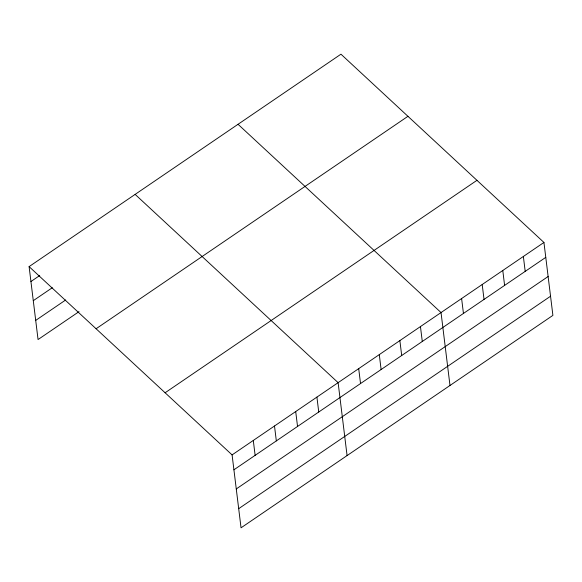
<?xml version="1.0" encoding="UTF-8"?>
<svg xmlns="http://www.w3.org/2000/svg" width="582" height="582" viewBox="0 0 582 582"><rect width="100%" height="100%" fill="white"/><g stroke="black" fill="none" stroke-linecap="round" stroke-linejoin="round"><path stroke-width="0.87" d="M29.1 266.621L340.957 54.184L543.944 242.454L552.9 315.379L241.043 527.816L232.087 454.891L29.1 266.621L38.056 339.546L79.007 311.654M30.933 281.528L39.707 275.555M33.283 300.676L52.293 287.726M35.706 320.398L65.686 299.977M96.088 328.75L407.946 116.313M165.106 392.763L476.956 180.325M232.087 454.891L543.944 242.454M233.92 469.798L545.778 257.36M236.27 488.945L548.128 276.508M238.693 508.668L550.55 296.231M238.045 124.293L441.032 312.556L449.988 385.48M135.133 194.395L338.12 382.665L347.076 455.582M523.364 256.473L525.197 271.379M502.783 270.499L504.609 285.406M482.202 284.518L484.028 299.424M461.613 298.537L463.447 313.443M420.451 326.582L422.285 341.488M399.87 340.601L401.696 355.507M379.289 354.62L381.115 369.526M358.701 368.639L360.534 383.553M316.914 397.106L318.747 412.02M295.707 411.554L297.54 426.461M274.5 426.002L276.334 440.909M253.294 440.443L255.127 455.357"/></g></svg>
